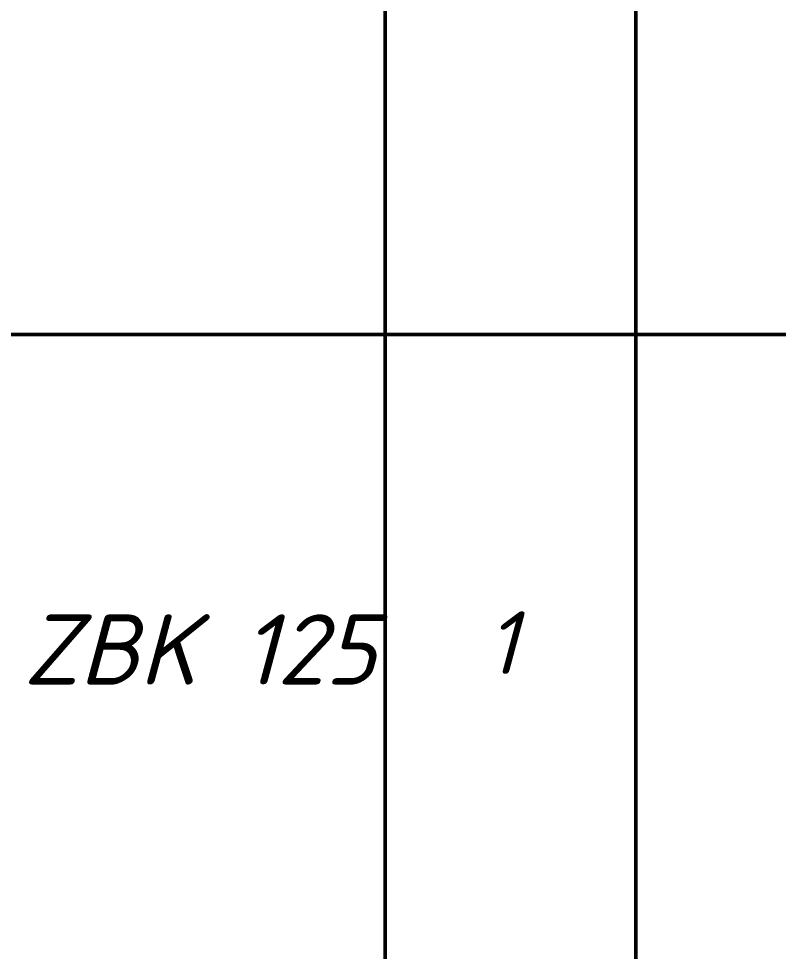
# Model space of a CAD drawing. Header units: millimetres. Extents: x 2279 to 5236, y 896 to 2828.
# Drawn here: x 3804.6 to 3834.87, y 1173.06 to 1210.23 of the extents above; entities that cross this region are included whole.
import ezdxf

# ---------------------------------------------------------------- set-up
doc = ezdxf.new("R2010")
doc.units = ezdxf.units.MM
doc.layers.add('PDF _!!ТОНКАЯ', color=7, linetype='Continuous')
doc.layers.add('PDF _Текст', color=7, linetype='Continuous')
doc.styles.add('PDF ISOCPEUR Italic', font='isocpeui.ttf')

msp = doc.modelspace()

# ---------------------------------------------------------------- linework, layer by layer
at = {"layer": 'PDF _!!ТОНКАЯ', "lineweight": 50}
for points in [[(3829.191, 1260.464), (3829.191, 1137.982)], [(3819.2, 1240.482), (3819.2, 1137.982)], [(3654.221, 1197.642), (3991.163, 1197.642)]]:
    msp.add_lwpolyline(points, dxfattribs=at)

# ---------------------------------------------------------------- texts
at = {"layer": 'PDF _Текст', "attachment_point": 7, "style": 'PDF ISOCPEUR Italic'}
for s, insert, char_height in [('ZBK 125', (3804.784, 1183.689), 2.7999), ('1', (3823.221, 1184.109), 2.5)]:
    msp.add_mtext(s, dxfattribs=dict(at, insert=insert, char_height=char_height))

doc.saveas('drawing.dxf')
